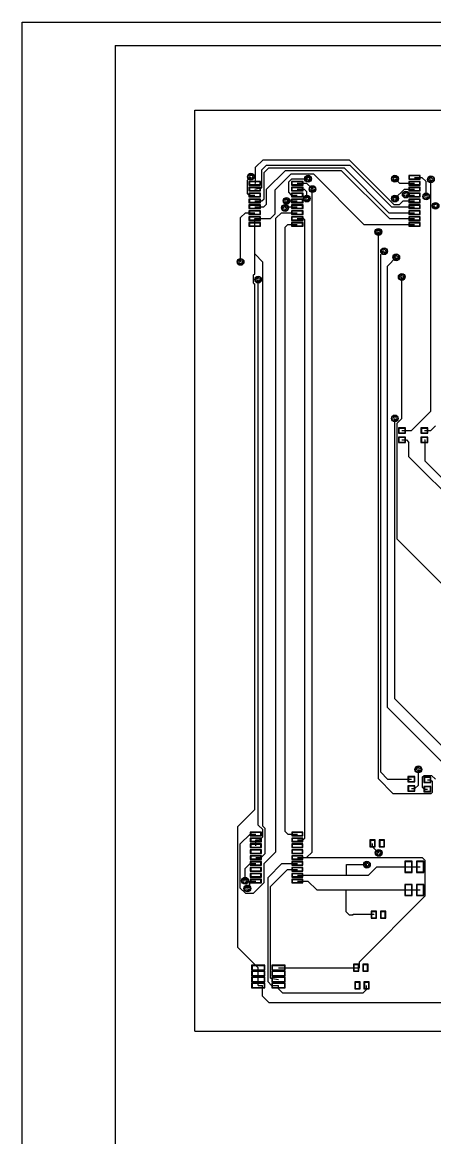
# Model space of a CAD drawing. Extents: x 208 to 628, y 649 to 1243.
# Drawn here: x 208.1 to 297.1, y 1002.1 to 1242.7 of the extents above; entities that cross this region are included whole.
import ezdxf

# ---------------------------------------------------------------- set-up
doc = ezdxf.new("R2010")
doc.units = 0
doc.header["$MEASUREMENT"] = 0
doc.linetypes.add('PHANTOM2', pattern=[1.25, 0.625, -0.125, 0.125, -0.125, 0.125, -0.125])
doc.layers.get('0').update_dxf_attribs({"linetype": 'CONTINUOUS'})
for name, color, linetype in [('BottomSolder', 6, 'CONTINUOUS'), ('MultiLayer', 9, 'CONTINUOUS'), ('TOPLAYER', 250, 'CONTINUOUS'), ('TopPaste', 8, 'CONTINUOUS'), ('TopSolder', 216, 'CONTINUOUS'), ('VIAHOLELAYER', 255, 'PHANTOM2')]:
    doc.layers.add(name, color=color, linetype=linetype)
doc.layers.add('Рамка2', color=7, linetype='CONTINUOUS', lineweight=25)

msp = doc.modelspace()

# ---------------------------------------------------------------- linework, layer by layer
at = {"linetype": 'Continuous'}
msp.add_lwpolyline([(208.147, 648.65), (208.147, 1242.65), (628.147, 1242.65), (628.147, 648.65)], close=True, dxfattribs=at)
at = {"layer": 'BottomSolder'}
for centre in [(257.446, 1209.347), (269.765, 1208.915), (288.51, 1208.915), (296.257, 1208.788), (269.511, 1204.648), (270.73, 1206.68), (288.521, 1204.648), (290.847, 1205.511), (295.241, 1205.099), (264.812, 1202.616), (265.135, 1204.14), (297.273, 1203.073), (284.929, 1197.459), (286.174, 1193.294), (255.211, 1190.982), (288.79, 1191.973), (289.984, 1187.731), (259.021, 1187.172), (288.485, 1157.226), (293.565, 1081.559), (285.005, 1063.551), (282.465, 1061.011), (256.176, 1057.531), (256.684, 1055.88)]:
    msp.add_circle(centre, 0.737, dxfattribs=at)
at = {"layer": 'MultiLayer'}
for centre in [(257.446, 1209.347), (269.765, 1208.915), (288.51, 1208.915), (296.257, 1208.788), (269.511, 1204.648), (270.73, 1206.68), (288.521, 1204.648), (290.847, 1205.511), (295.241, 1205.099), (264.812, 1202.616), (265.135, 1204.14), (297.273, 1203.073), (284.929, 1197.459), (286.174, 1193.294), (255.211, 1190.982), (288.79, 1191.973), (289.984, 1187.731), (259.021, 1187.172), (288.485, 1157.226), (293.565, 1081.559), (285.005, 1063.551), (282.465, 1061.011), (256.176, 1057.531), (256.684, 1055.88)]:
    msp.add_circle(centre, 0.635, dxfattribs=at)
at = {"layer": 'TOPLAYER'}
for p, q in [((245.33, 1025.07), (245.33, 1223.698)), ((245.33, 1223.698), (558.004, 1223.698)), ((258.462, 1211.379), (260.062, 1212.979)), ((260.062, 1212.979), (278.655, 1212.979)), ((278.655, 1212.979), (288.256, 1203.378)), ((258.462, 1207.95), (258.462, 1211.379)), ((259.809, 1210.82), (260.799, 1211.81)), ((259.809, 1206.934), (259.809, 1210.82)), ((260.313, 1210.232), (261.332, 1211.252)), ((260.313, 1204.618), (260.313, 1210.232)), ((260.799, 1211.81), (278.808, 1211.81)), ((260.817, 1206.646), (264.888, 1210.718)), ((261.332, 1211.252), (277.546, 1211.252)), ((262.679, 1206.527), (266.101, 1209.949)), ((264.888, 1210.718), (276.93, 1210.718)), ((266.101, 1209.949), (270.916, 1209.949)), ((270.916, 1209.949), (281.806, 1199.06)), ((276.93, 1210.718), (287.318, 1200.33)), ((277.546, 1211.252), (287.198, 1201.6)), ((278.808, 1211.81), (287.748, 1202.87)), ((256.735, 1208.635), (257.446, 1209.347)), ((256.735, 1205.664), (256.735, 1208.635)), ((259.432, 1208.25), (257.132, 1208.25)), ((257.132, 1208.25), (257.132, 1207.65)), ((257.132, 1207.65), (259.432, 1207.65)), ((258.282, 1207.95), (258.462, 1207.95)), ((259.432, 1207.65), (259.432, 1208.25)), ((265.625, 1208.28), (266.26, 1208.915)), ((265.625, 1205.918), (265.625, 1208.28)), ((266.26, 1208.915), (269.765, 1208.915)), ((268.581, 1208.25), (266.281, 1208.25)), ((266.281, 1208.25), (266.281, 1207.65)), ((266.281, 1207.65), (268.581, 1207.65)), ((267.431, 1207.95), (269.46, 1207.95)), ((268.581, 1207.65), (268.581, 1208.25)), ((269.46, 1207.95), (270.629, 1206.781)), ((288.51, 1208.915), (289.476, 1207.95)), ((289.476, 1207.95), (292.723, 1207.95)), ((293.873, 1209.52), (291.573, 1209.52)), ((291.573, 1209.52), (291.573, 1208.92)), ((291.573, 1208.92), (293.873, 1208.92)), ((293.873, 1208.25), (291.573, 1208.25)), ((291.573, 1208.25), (291.573, 1207.65)), ((291.573, 1207.65), (293.873, 1207.65)), ((292.723, 1209.22), (294.327, 1209.22)), ((293.873, 1208.92), (293.873, 1209.52)), ((293.873, 1207.65), (293.873, 1208.25)), ((294.327, 1209.22), (295.241, 1208.305)), ((295.241, 1205.099), (295.241, 1208.305)), ((296.257, 1158.801), (296.257, 1208.788)), ((256.735, 1205.664), (256.989, 1205.41)), ((256.989, 1205.41), (258.282, 1205.41)), ((259.432, 1206.98), (257.132, 1206.98)), ((257.132, 1206.98), (257.132, 1206.38)), ((257.132, 1206.38), (259.432, 1206.38)), ((259.432, 1205.71), (257.132, 1205.71)), ((257.132, 1205.71), (257.132, 1205.11)), ((257.132, 1205.11), (259.432, 1205.11)), ((258.282, 1206.68), (259.809, 1206.934)), ((259.432, 1206.38), (259.432, 1206.98)), ((259.432, 1205.11), (259.432, 1205.71)), ((260.817, 1203.42), (260.817, 1206.646)), ((262.679, 1201.346), (262.679, 1206.527)), ((265.625, 1205.918), (266.133, 1205.41)), ((266.133, 1205.41), (267.431, 1205.41)), ((268.581, 1206.98), (266.281, 1206.98)), ((266.281, 1206.98), (266.281, 1206.38)), ((266.281, 1206.38), (268.581, 1206.38)), ((268.581, 1205.71), (266.281, 1205.71)), ((266.281, 1205.71), (266.281, 1205.11)), ((266.281, 1205.11), (268.581, 1205.11)), ((267.431, 1206.68), (268.952, 1206.68)), ((268.581, 1206.38), (268.581, 1206.98)), ((268.581, 1205.11), (268.581, 1205.71)), ((268.952, 1206.68), (269.511, 1206.121)), ((269.511, 1204.648), (269.511, 1206.121)), ((270.629, 1206.781), (270.73, 1206.68)), ((270.629, 1063.703), (270.629, 1206.781)), ((288.521, 1204.648), (290.553, 1206.68)), ((290.553, 1206.68), (292.723, 1206.68)), ((290.847, 1205.511), (290.949, 1205.41)), ((290.949, 1205.41), (292.723, 1205.41)), ((293.873, 1206.98), (291.573, 1206.98)), ((291.573, 1206.98), (291.573, 1206.38)), ((291.573, 1206.38), (293.873, 1206.38)), ((293.873, 1205.71), (291.573, 1205.71)), ((291.573, 1205.71), (291.573, 1205.11)), ((291.573, 1205.11), (293.873, 1205.11)), ((293.873, 1206.38), (293.873, 1206.98)), ((293.873, 1205.11), (293.873, 1205.71)), ((259.432, 1204.44), (257.132, 1204.44)), ((257.132, 1204.44), (257.132, 1203.84)), ((257.132, 1203.84), (259.432, 1203.84)), ((259.432, 1203.17), (257.132, 1203.17)), ((257.132, 1203.17), (257.132, 1202.57)), ((258.282, 1204.14), (259.834, 1204.14)), ((258.282, 1202.87), (260.266, 1202.87)), ((259.432, 1203.84), (259.432, 1204.44)), ((259.432, 1202.57), (259.432, 1203.17)), ((259.834, 1204.14), (260.313, 1204.618)), ((260.266, 1202.87), (260.817, 1203.42)), ((264.812, 1202.616), (265.066, 1202.87)), ((265.066, 1202.87), (267.431, 1202.87)), ((265.135, 1204.14), (267.431, 1204.14)), ((268.581, 1204.44), (266.281, 1204.44)), ((266.281, 1204.44), (266.281, 1203.84)), ((266.281, 1203.84), (268.581, 1203.84)), ((268.581, 1203.17), (266.281, 1203.17)), ((266.281, 1203.17), (266.281, 1202.57)), ((268.581, 1203.84), (268.581, 1204.44)), ((268.581, 1202.57), (268.581, 1203.17)), ((287.748, 1202.87), (292.723, 1202.87)), ((288.256, 1203.378), (289.501, 1203.378)), ((289.501, 1203.378), (290.263, 1204.14)), ((290.263, 1204.14), (292.723, 1204.14)), ((293.873, 1204.44), (291.573, 1204.44)), ((291.573, 1204.44), (291.573, 1203.84)), ((291.573, 1203.84), (293.873, 1203.84)), ((293.873, 1203.17), (291.573, 1203.17)), ((291.573, 1203.17), (291.573, 1202.57)), ((293.873, 1203.84), (293.873, 1204.44)), ((293.873, 1202.57), (293.873, 1203.17)), ((255.211, 1200.558), (256.252, 1201.6)), ((255.211, 1190.982), (255.211, 1200.558)), ((256.252, 1201.6), (258.282, 1201.6)), ((257.132, 1202.57), (259.432, 1202.57)), ((259.432, 1201.9), (257.132, 1201.9)), ((257.132, 1201.9), (257.132, 1201.3)), ((257.132, 1201.3), (259.432, 1201.3)), ((259.432, 1200.63), (257.132, 1200.63)), ((257.132, 1200.63), (257.132, 1200.03)), ((258.282, 1199.06), (258.282, 1200.33)), ((258.282, 1200.33), (261.663, 1200.33)), ((259.432, 1201.3), (259.432, 1201.9)), ((259.432, 1200.03), (259.432, 1200.63)), ((261.663, 1200.33), (262.679, 1201.346)), ((262.831, 1200.38), (264.05, 1201.6)), ((262.831, 1063.779), (262.831, 1200.38)), ((264.05, 1201.6), (267.431, 1201.6)), ((266.281, 1202.57), (268.581, 1202.57)), ((268.581, 1201.9), (266.281, 1201.9)), ((266.281, 1201.9), (266.281, 1201.3)), ((266.281, 1201.3), (268.581, 1201.3)), ((268.581, 1200.63), (266.281, 1200.63)), ((266.281, 1200.63), (266.281, 1200.03)), ((267.431, 1200.33), (268.8, 1200.33)), ((268.581, 1201.3), (268.581, 1201.9)), ((268.581, 1200.03), (268.581, 1200.63)), ((268.8, 1200.33), (269.054, 1200.076)), ((287.198, 1201.6), (292.723, 1201.6)), ((287.318, 1200.33), (292.723, 1200.33)), ((291.573, 1202.57), (293.873, 1202.57)), ((293.873, 1201.9), (291.573, 1201.9)), ((291.573, 1201.9), (291.573, 1201.3)), ((291.573, 1201.3), (293.873, 1201.3)), ((293.873, 1200.63), (291.573, 1200.63)), ((291.573, 1200.63), (291.573, 1200.03)), ((293.873, 1201.3), (293.873, 1201.9)), ((293.873, 1200.03), (293.873, 1200.63)), ((257.132, 1200.03), (259.432, 1200.03)), ((259.432, 1199.36), (257.132, 1199.36)), ((257.132, 1199.36), (257.132, 1198.76)), ((257.132, 1198.76), (259.432, 1198.76)), ((258.259, 1199.06), (258.282, 1199.06)), ((258.259, 1192.735), (258.259, 1199.06)), ((259.432, 1198.76), (259.432, 1199.36)), ((264.838, 1198.501), (265.396, 1199.06)), ((264.838, 1068.173), (264.838, 1198.501)), ((265.396, 1199.06), (267.431, 1199.06)), ((266.281, 1200.03), (268.581, 1200.03)), ((268.581, 1199.36), (266.281, 1199.36)), ((266.281, 1199.36), (266.281, 1198.76)), ((266.281, 1198.76), (268.581, 1198.76)), ((268.581, 1198.76), (268.581, 1199.36)), ((269.054, 1066.7), (269.054, 1200.076)), ((281.806, 1199.06), (292.723, 1199.06)), ((291.573, 1200.03), (293.873, 1200.03)), ((293.873, 1199.36), (291.573, 1199.36)), ((291.573, 1199.36), (291.573, 1198.76)), ((291.573, 1198.76), (293.873, 1198.76)), ((293.873, 1198.76), (293.873, 1199.36)), ((284.929, 1079.527), (284.929, 1197.459)), ((285.437, 1192.557), (286.174, 1193.294)), ((258.259, 1192.735), (260.033, 1190.961)), ((258.259, 1188.43), (258.259, 1192.735)), ((260.033, 1186.153), (260.033, 1190.961)), ((285.437, 1080.925), (285.437, 1192.557)), ((286.885, 1190.068), (288.79, 1191.973)), ((258.006, 1188.177), (258.259, 1188.43)), ((286.885, 1094.894), (286.885, 1190.068)), ((258.006, 1186.431), (258.006, 1188.177)), ((258.006, 1186.431), (258.284, 1186.153)), ((258.284, 1072.872), (258.284, 1186.153)), ((259.021, 1069.547), (259.021, 1187.172)), ((260.012, 1186.131), (260.033, 1186.153)), ((260.012, 1069.276), (260.012, 1186.131)), ((289.984, 1157.2), (289.984, 1187.731)), ((288.485, 1096.748), (288.485, 1157.226)), ((288.993, 1156.21), (289.984, 1157.2)), ((292.066, 1154.61), (296.257, 1158.801)), ((288.993, 1131.165), (288.993, 1156.21)), ((290.682, 1155.085), (289.382, 1155.085)), ((289.382, 1155.085), (289.382, 1154.135)), ((290.032, 1154.61), (292.066, 1154.61)), ((290.682, 1154.135), (290.682, 1155.085)), ((295.508, 1155.085), (294.208, 1155.085)), ((294.208, 1155.085), (294.208, 1154.135)), ((294.858, 1154.61), (296.257, 1154.61)), ((295.508, 1154.135), (295.508, 1155.085)), ((296.257, 1154.61), (297.273, 1155.626)), ((289.382, 1154.135), (290.682, 1154.135)), ((290.682, 1153.085), (289.382, 1153.085)), ((289.382, 1153.085), (289.382, 1152.135)), ((289.382, 1152.135), (290.682, 1152.135)), ((290.032, 1152.61), (290.993, 1152.61)), ((290.682, 1152.135), (290.682, 1153.085)), ((290.993, 1152.61), (291.533, 1152.07)), ((294.208, 1154.135), (295.508, 1154.135)), ((295.508, 1153.085), (294.208, 1153.085)), ((294.208, 1153.085), (294.208, 1152.135)), ((294.208, 1152.135), (295.508, 1152.135)), ((294.858, 1152.61), (295.038, 1152.61)), ((295.038, 1147.98), (295.038, 1152.61)), ((295.508, 1152.135), (295.508, 1153.085)), ((291.533, 1148.945), (291.533, 1152.07)), ((291.533, 1148.945), (310.57, 1129.908)), ((295.038, 1147.98), (312.576, 1130.442)), ((288.993, 1131.165), (312.92, 1107.239)), ((286.885, 1094.894), (302.48, 1079.299)), ((288.485, 1096.748), (305.935, 1079.299)), ((285.437, 1080.925), (286.937, 1079.426)), ((293.565, 1078.162), (293.565, 1081.559)), ((294.479, 1079.934), (294.81, 1080.264)), ((294.81, 1080.264), (296.41, 1080.264)), ((296.41, 1080.264), (297.248, 1079.426)), ((284.929, 1079.527), (288.079, 1076.378)), ((286.937, 1079.426), (292.069, 1079.426)), ((292.719, 1079.901), (291.419, 1079.901)), ((291.419, 1079.901), (291.419, 1078.951)), ((291.419, 1078.951), (292.719, 1078.951)), ((292.719, 1077.901), (291.419, 1077.901)), ((291.419, 1077.901), (291.419, 1076.951)), ((292.719, 1078.951), (292.719, 1079.901)), ((292.719, 1076.951), (292.719, 1077.901)), ((292.828, 1077.426), (293.565, 1078.162)), ((294.479, 1077.648), (294.479, 1079.934)), ((294.479, 1077.648), (294.828, 1077.299)), ((296.164, 1079.774), (294.864, 1079.774)), ((294.864, 1079.774), (294.864, 1078.824)), ((294.864, 1078.824), (296.164, 1078.824)), ((296.164, 1077.774), (294.864, 1077.774)), ((294.864, 1077.774), (294.864, 1076.824)), ((295.514, 1079.299), (296.207, 1079.299)), ((296.164, 1078.824), (296.164, 1079.774)), ((296.164, 1076.824), (296.164, 1077.774)), ((296.207, 1079.299), (296.588, 1078.918)), ((296.588, 1076.632), (296.588, 1078.918)), ((288.079, 1076.378), (296.334, 1076.378)), ((291.419, 1076.951), (292.719, 1076.951)), ((292.069, 1077.426), (292.828, 1077.426)), ((294.828, 1077.299), (295.514, 1077.299)), ((294.864, 1076.824), (296.164, 1076.824)), ((296.334, 1076.378), (296.588, 1076.632)), ((254.66, 1069.248), (258.284, 1072.872)), ((254.66, 1043.146), (254.66, 1069.248)), ((259.021, 1069.547), (259.988, 1068.58)), ((259.988, 1067.032), (259.988, 1068.58)), ((260.012, 1069.276), (260.493, 1068.796)), ((260.493, 1063.396), (260.493, 1068.796)), ((264.838, 1068.173), (265.396, 1067.615)), ((255.164, 1065.51), (257.268, 1067.615)), ((257.268, 1067.615), (258.511, 1067.615)), ((259.611, 1067.915), (257.411, 1067.915)), ((257.411, 1067.915), (257.411, 1067.315)), ((257.411, 1067.315), (259.611, 1067.315)), ((259.611, 1066.645), (257.411, 1066.645)), ((257.411, 1066.645), (257.411, 1066.045)), ((257.411, 1066.045), (259.611, 1066.045)), ((258.511, 1065.075), (258.511, 1066.345)), ((258.511, 1066.345), (259.3, 1066.345)), ((259.3, 1066.345), (259.988, 1067.032)), ((259.611, 1067.315), (259.611, 1067.915)), ((259.611, 1066.045), (259.611, 1066.645)), ((265.396, 1067.615), (267.462, 1067.615)), ((268.562, 1067.915), (266.362, 1067.915)), ((266.362, 1067.915), (266.362, 1067.315)), ((266.362, 1067.315), (268.562, 1067.315)), ((268.562, 1066.645), (266.362, 1066.645)), ((266.362, 1066.645), (266.362, 1066.045)), ((266.362, 1066.045), (268.562, 1066.045)), ((267.462, 1066.345), (268.698, 1066.345)), ((268.562, 1067.315), (268.562, 1067.915)), ((268.562, 1066.045), (268.562, 1066.645)), ((268.698, 1066.345), (269.054, 1066.7)), ((284.178, 1066.233), (283.228, 1066.233)), ((283.228, 1066.233), (283.228, 1064.933)), ((283.703, 1064.852), (283.703, 1065.583)), ((284.178, 1064.933), (284.178, 1066.233)), ((286.178, 1066.233), (285.228, 1066.233)), ((285.228, 1066.233), (285.228, 1064.933)), ((286.178, 1064.933), (286.178, 1066.233)), ((255.164, 1055.956), (255.164, 1065.51)), ((259.611, 1065.375), (257.411, 1065.375)), ((257.411, 1065.375), (257.411, 1064.775)), ((257.411, 1064.775), (259.611, 1064.775)), ((259.611, 1064.105), (257.411, 1064.105)), ((257.411, 1064.105), (257.411, 1063.505)), ((257.411, 1063.505), (259.611, 1063.505)), ((259.611, 1064.775), (259.611, 1065.375)), ((259.611, 1063.505), (259.611, 1064.105)), ((259.631, 1062.535), (260.493, 1063.396)), ((260.316, 1061.265), (262.831, 1063.779)), ((268.562, 1065.375), (266.362, 1065.375)), ((266.362, 1065.375), (266.362, 1064.775)), ((266.362, 1064.775), (268.562, 1064.775)), ((268.562, 1064.105), (266.362, 1064.105)), ((266.362, 1064.105), (266.362, 1063.505)), ((266.362, 1063.505), (268.562, 1063.505)), ((268.562, 1064.775), (268.562, 1065.375)), ((268.562, 1063.505), (268.562, 1064.105)), ((269.46, 1062.535), (270.629, 1063.703)), ((283.228, 1064.933), (284.178, 1064.933)), ((283.703, 1064.852), (285.005, 1063.551)), ((285.228, 1064.933), (286.178, 1064.933)), ((256.176, 1060.172), (257.268, 1061.265)), ((257.268, 1061.265), (258.511, 1061.265)), ((259.611, 1062.835), (257.411, 1062.835)), ((257.411, 1062.835), (257.411, 1062.235)), ((257.411, 1062.235), (259.611, 1062.235)), ((259.611, 1061.565), (257.411, 1061.565)), ((257.411, 1061.565), (257.411, 1060.965)), ((257.411, 1060.965), (259.611, 1060.965)), ((258.511, 1062.535), (259.631, 1062.535)), ((259.611, 1062.235), (259.611, 1062.835)), ((259.611, 1060.965), (259.611, 1061.565)), ((260.316, 1057.15), (260.316, 1061.265)), ((261.152, 1058.265), (264.152, 1061.265)), ((264.152, 1061.265), (267.462, 1061.265)), ((268.562, 1062.835), (266.362, 1062.835)), ((266.362, 1062.835), (266.362, 1062.235)), ((266.362, 1062.235), (268.562, 1062.235)), ((268.562, 1061.565), (266.362, 1061.565)), ((266.362, 1061.565), (266.362, 1060.965)), ((266.362, 1060.965), (268.562, 1060.965)), ((267.462, 1062.535), (269.46, 1062.535)), ((268.562, 1062.235), (268.562, 1062.835)), ((268.562, 1060.965), (268.562, 1061.565)), ((269.46, 1062.535), (294.378, 1062.535)), ((278.096, 1058.725), (278.096, 1061.011)), ((278.096, 1061.011), (282.465, 1061.011)), ((292.134, 1061.65), (290.734, 1061.65)), ((290.734, 1061.65), (290.734, 1059.45)), ((292.134, 1059.45), (292.134, 1061.65)), ((294.635, 1061.65), (293.235, 1061.65)), ((293.235, 1061.65), (293.235, 1059.45)), ((294.378, 1062.535), (295.013, 1061.9)), ((294.635, 1059.45), (294.635, 1061.65)), ((295.013, 1054.254), (295.013, 1061.9)), ((256.176, 1057.531), (256.176, 1060.172)), ((259.611, 1060.295), (257.411, 1060.295)), ((257.411, 1060.295), (257.411, 1059.695)), ((257.411, 1059.695), (259.611, 1059.695)), ((259.611, 1059.025), (257.411, 1059.025)), ((257.411, 1059.025), (257.411, 1058.425)), ((257.411, 1058.425), (259.611, 1058.425)), ((259.611, 1059.695), (259.611, 1060.295)), ((259.611, 1058.425), (259.611, 1059.025)), ((261.656, 1056.331), (265.32, 1059.995)), ((265.32, 1059.995), (267.462, 1059.995)), ((268.562, 1060.295), (266.362, 1060.295)), ((266.362, 1060.295), (266.362, 1059.695)), ((266.362, 1059.695), (268.562, 1059.695)), ((268.562, 1059.025), (266.362, 1059.025)), ((266.362, 1059.025), (266.362, 1058.425)), ((266.362, 1058.425), (268.562, 1058.425)), ((267.462, 1058.725), (278.096, 1058.725)), ((268.562, 1059.695), (268.562, 1060.295)), ((268.562, 1058.425), (268.562, 1059.025)), ((278.096, 1058.725), (282.821, 1058.725)), ((282.821, 1058.725), (284.624, 1060.528)), ((284.624, 1060.528), (291.434, 1060.528)), ((290.734, 1059.45), (292.134, 1059.45)), ((291.434, 1060.55), (293.935, 1060.55)), ((291.434, 1060.528), (291.434, 1060.55)), ((293.235, 1059.45), (294.635, 1059.45)), ((255.164, 1055.956), (256.252, 1054.868)), ((256.684, 1056.019), (257.192, 1056.527)), ((256.684, 1055.88), (256.684, 1056.019)), ((257.192, 1057.353), (257.294, 1057.455)), ((257.192, 1056.527), (257.192, 1057.353)), ((257.294, 1057.455), (258.511, 1057.455)), ((259.611, 1057.755), (257.411, 1057.755)), ((257.411, 1057.755), (257.411, 1057.155)), ((257.411, 1057.155), (259.611, 1057.155)), ((258.034, 1054.868), (260.316, 1057.15)), ((259.611, 1057.155), (259.611, 1057.755)), ((261.152, 1035.714), (261.152, 1058.265)), ((261.656, 1036.5), (261.656, 1056.331)), ((268.562, 1057.755), (266.362, 1057.755)), ((266.362, 1057.755), (266.362, 1057.155)), ((266.362, 1057.155), (268.562, 1057.155)), ((267.462, 1057.455), (269.74, 1057.455)), ((268.562, 1057.155), (268.562, 1057.755)), ((269.74, 1057.455), (271.645, 1055.55)), ((292.134, 1056.65), (290.734, 1056.65)), ((290.734, 1056.65), (290.734, 1054.45)), ((292.134, 1054.45), (292.134, 1056.65)), ((294.635, 1056.65), (293.235, 1056.65)), ((293.235, 1056.65), (293.235, 1054.45)), ((294.635, 1054.45), (294.635, 1056.65)), ((256.252, 1054.868), (258.034, 1054.868)), ((271.645, 1055.55), (277.969, 1055.55)), ((277.969, 1055.55), (291.434, 1055.55)), ((277.969, 1050.851), (277.969, 1055.55)), ((280.84, 1040.081), (295.013, 1054.254)), ((290.734, 1054.45), (292.134, 1054.45)), ((291.434, 1055.55), (293.935, 1055.55)), ((293.235, 1054.45), (294.635, 1054.45)), ((277.969, 1050.851), (278.604, 1050.216)), ((278.604, 1050.216), (279.498, 1050.216)), ((279.498, 1050.216), (279.498, 1050.317)), ((279.498, 1050.317), (283.957, 1050.317)), ((284.432, 1050.866), (283.482, 1050.866)), ((283.482, 1050.866), (283.482, 1049.566)), ((283.482, 1049.566), (284.432, 1049.566)), ((283.957, 1050.216), (283.957, 1050.317)), ((284.432, 1049.566), (284.432, 1050.866)), ((286.432, 1050.866), (285.482, 1050.866)), ((285.482, 1050.866), (285.482, 1049.566)), ((285.482, 1049.566), (286.432, 1049.566)), ((286.432, 1049.566), (286.432, 1050.866)), ((254.66, 1043.146), (259.021, 1038.786)), ((260.383, 1039.211), (257.683, 1039.211)), ((257.683, 1039.211), (257.683, 1038.361)), ((260.383, 1038.361), (260.383, 1039.211)), ((264.733, 1039.211), (262.033, 1039.211)), ((262.033, 1039.211), (262.033, 1038.361)), ((264.733, 1038.361), (264.733, 1039.211)), ((280.622, 1039.436), (279.672, 1039.436)), ((279.672, 1039.436), (279.672, 1038.136)), ((280.622, 1038.136), (280.622, 1039.436)), ((280.84, 1038.786), (280.84, 1040.081)), ((282.622, 1039.436), (281.672, 1039.436)), ((281.672, 1039.436), (281.672, 1038.136)), ((282.622, 1038.136), (282.622, 1039.436)), ((257.683, 1038.361), (260.383, 1038.361)), ((260.383, 1037.941), (257.683, 1037.941)), ((257.683, 1037.941), (257.683, 1037.091)), ((257.683, 1037.091), (260.383, 1037.091)), ((260.383, 1036.671), (257.683, 1036.671)), ((257.683, 1036.671), (257.683, 1035.821)), ((259.021, 1038.786), (259.033, 1038.786)), ((259.033, 1037.516), (259.033, 1038.786)), ((259.033, 1036.246), (259.033, 1037.516)), ((260.383, 1037.091), (260.383, 1037.941)), ((260.383, 1035.821), (260.383, 1036.671)), ((262.033, 1038.361), (264.733, 1038.361)), ((264.733, 1037.941), (262.033, 1037.941)), ((262.033, 1037.941), (262.033, 1037.091)), ((262.033, 1037.091), (264.733, 1037.091)), ((264.733, 1036.671), (262.033, 1036.671)), ((262.033, 1036.671), (262.033, 1035.821)), ((263.383, 1038.786), (280.147, 1038.786)), ((264.733, 1037.091), (264.733, 1037.941)), ((264.733, 1035.821), (264.733, 1036.671)), ((279.672, 1038.136), (280.622, 1038.136)), ((280.147, 1038.786), (280.84, 1038.786)), ((281.672, 1038.136), (282.622, 1038.136)), ((257.683, 1035.821), (260.383, 1035.821)), ((260.383, 1035.401), (257.683, 1035.401)), ((257.683, 1035.401), (257.683, 1034.551)), ((257.683, 1034.551), (260.383, 1034.551)), ((259.033, 1034.976), (259.033, 1036.246)), ((259.033, 1034.976), (259.961, 1034.976)), ((259.961, 1032.639), (259.961, 1034.976)), ((260.383, 1034.551), (260.383, 1035.401)), ((261.152, 1035.714), (261.891, 1034.976)), ((261.656, 1036.5), (263.383, 1036.246)), ((261.891, 1034.976), (263.383, 1034.976)), ((262.033, 1035.821), (264.733, 1035.821)), ((264.733, 1035.401), (262.033, 1035.401)), ((262.033, 1035.401), (262.033, 1034.551)), ((262.033, 1034.551), (264.733, 1034.551)), ((263.383, 1034.214), (263.383, 1034.976)), ((264.733, 1034.551), (264.733, 1035.401)), ((280.876, 1035.626), (279.926, 1035.626)), ((279.926, 1035.626), (279.926, 1034.326)), ((279.926, 1034.326), (280.876, 1034.326)), ((280.876, 1034.326), (280.876, 1035.626)), ((282.876, 1035.626), (281.926, 1035.626)), ((281.926, 1035.626), (281.926, 1034.326)), ((281.926, 1034.326), (282.876, 1034.326)), ((282.401, 1034.099), (282.401, 1034.976)), ((282.876, 1034.326), (282.876, 1035.626)), ((259.961, 1032.639), (261.332, 1031.267)), ((263.383, 1034.214), (264.247, 1033.35)), ((264.247, 1033.35), (281.652, 1033.35)), ((281.652, 1033.35), (282.401, 1034.099)), ((261.332, 1031.267), (321.784, 1031.267)), ((245.33, 1025.07), (558.004, 1025.07))]:
    msp.add_line(p, q, dxfattribs=at)
for centre in [(257.446, 1209.347), (269.765, 1208.915), (288.51, 1208.915), (296.257, 1208.788), (269.511, 1204.648), (270.73, 1206.68), (288.521, 1204.648), (290.847, 1205.511), (295.241, 1205.099), (264.812, 1202.616), (265.135, 1204.14), (297.273, 1203.073), (284.929, 1197.459), (286.174, 1193.294), (255.211, 1190.982), (288.79, 1191.973), (289.984, 1187.731), (259.021, 1187.172), (288.485, 1157.226), (293.565, 1081.559), (285.005, 1063.551), (282.465, 1061.011), (256.176, 1057.531), (256.684, 1055.88)]:
    msp.add_circle(centre, 0.635, dxfattribs=at)
at = {"layer": 'TopPaste'}
for p, q in [((259.432, 1208.25), (257.132, 1208.25)), ((257.132, 1208.25), (257.132, 1207.65)), ((257.132, 1207.65), (259.432, 1207.65)), ((259.432, 1207.65), (259.432, 1208.25)), ((268.581, 1208.25), (266.281, 1208.25)), ((266.281, 1208.25), (266.281, 1207.65)), ((266.281, 1207.65), (268.581, 1207.65)), ((268.581, 1207.65), (268.581, 1208.25)), ((293.873, 1209.52), (291.573, 1209.52)), ((291.573, 1209.52), (291.573, 1208.92)), ((291.573, 1208.92), (293.873, 1208.92)), ((293.873, 1208.25), (291.573, 1208.25)), ((291.573, 1208.25), (291.573, 1207.65)), ((291.573, 1207.65), (293.873, 1207.65)), ((293.873, 1208.92), (293.873, 1209.52)), ((293.873, 1207.65), (293.873, 1208.25)), ((259.432, 1206.98), (257.132, 1206.98)), ((257.132, 1206.98), (257.132, 1206.38)), ((257.132, 1206.38), (259.432, 1206.38)), ((259.432, 1205.71), (257.132, 1205.71)), ((257.132, 1205.71), (257.132, 1205.11)), ((257.132, 1205.11), (259.432, 1205.11)), ((259.432, 1206.38), (259.432, 1206.98)), ((259.432, 1205.11), (259.432, 1205.71)), ((268.581, 1206.98), (266.281, 1206.98)), ((266.281, 1206.98), (266.281, 1206.38)), ((266.281, 1206.38), (268.581, 1206.38)), ((268.581, 1205.71), (266.281, 1205.71)), ((266.281, 1205.71), (266.281, 1205.11)), ((266.281, 1205.11), (268.581, 1205.11)), ((268.581, 1206.38), (268.581, 1206.98)), ((268.581, 1205.11), (268.581, 1205.71)), ((293.873, 1206.98), (291.573, 1206.98)), ((291.573, 1206.98), (291.573, 1206.38)), ((291.573, 1206.38), (293.873, 1206.38)), ((293.873, 1205.71), (291.573, 1205.71)), ((291.573, 1205.71), (291.573, 1205.11)), ((291.573, 1205.11), (293.873, 1205.11)), ((293.873, 1206.38), (293.873, 1206.98)), ((293.873, 1205.11), (293.873, 1205.71)), ((259.432, 1204.44), (257.132, 1204.44)), ((257.132, 1204.44), (257.132, 1203.84)), ((257.132, 1203.84), (259.432, 1203.84)), ((259.432, 1203.17), (257.132, 1203.17)), ((257.132, 1203.17), (257.132, 1202.57)), ((259.432, 1203.84), (259.432, 1204.44)), ((259.432, 1202.57), (259.432, 1203.17)), ((268.581, 1204.44), (266.281, 1204.44)), ((266.281, 1204.44), (266.281, 1203.84)), ((266.281, 1203.84), (268.581, 1203.84)), ((268.581, 1203.17), (266.281, 1203.17)), ((266.281, 1203.17), (266.281, 1202.57)), ((268.581, 1203.84), (268.581, 1204.44)), ((268.581, 1202.57), (268.581, 1203.17)), ((293.873, 1204.44), (291.573, 1204.44)), ((291.573, 1204.44), (291.573, 1203.84)), ((291.573, 1203.84), (293.873, 1203.84)), ((293.873, 1203.17), (291.573, 1203.17)), ((291.573, 1203.17), (291.573, 1202.57)), ((293.873, 1203.84), (293.873, 1204.44)), ((293.873, 1202.57), (293.873, 1203.17)), ((257.132, 1202.57), (259.432, 1202.57)), ((259.432, 1201.9), (257.132, 1201.9)), ((257.132, 1201.9), (257.132, 1201.3)), ((257.132, 1201.3), (259.432, 1201.3)), ((259.432, 1200.63), (257.132, 1200.63)), ((257.132, 1200.63), (257.132, 1200.03)), ((259.432, 1201.3), (259.432, 1201.9)), ((259.432, 1200.03), (259.432, 1200.63)), ((266.281, 1202.57), (268.581, 1202.57)), ((268.581, 1201.9), (266.281, 1201.9)), ((266.281, 1201.9), (266.281, 1201.3)), ((266.281, 1201.3), (268.581, 1201.3)), ((268.581, 1200.63), (266.281, 1200.63)), ((266.281, 1200.63), (266.281, 1200.03)), ((268.581, 1201.3), (268.581, 1201.9)), ((268.581, 1200.03), (268.581, 1200.63)), ((291.573, 1202.57), (293.873, 1202.57)), ((293.873, 1201.9), (291.573, 1201.9)), ((291.573, 1201.9), (291.573, 1201.3)), ((291.573, 1201.3), (293.873, 1201.3)), ((293.873, 1200.63), (291.573, 1200.63)), ((291.573, 1200.63), (291.573, 1200.03)), ((293.873, 1201.3), (293.873, 1201.9)), ((293.873, 1200.03), (293.873, 1200.63)), ((257.132, 1200.03), (259.432, 1200.03)), ((259.432, 1199.36), (257.132, 1199.36)), ((257.132, 1199.36), (257.132, 1198.76)), ((257.132, 1198.76), (259.432, 1198.76)), ((259.432, 1198.76), (259.432, 1199.36)), ((266.281, 1200.03), (268.581, 1200.03)), ((268.581, 1199.36), (266.281, 1199.36)), ((266.281, 1199.36), (266.281, 1198.76)), ((266.281, 1198.76), (268.581, 1198.76)), ((268.581, 1198.76), (268.581, 1199.36)), ((291.573, 1200.03), (293.873, 1200.03)), ((293.873, 1199.36), (291.573, 1199.36)), ((291.573, 1199.36), (291.573, 1198.76)), ((291.573, 1198.76), (293.873, 1198.76)), ((293.873, 1198.76), (293.873, 1199.36)), ((290.682, 1155.085), (289.382, 1155.085)), ((289.382, 1155.085), (289.382, 1154.135)), ((290.682, 1154.135), (290.682, 1155.085)), ((295.508, 1155.085), (294.208, 1155.085)), ((294.208, 1155.085), (294.208, 1154.135)), ((295.508, 1154.135), (295.508, 1155.085)), ((289.382, 1154.135), (290.682, 1154.135)), ((290.682, 1153.085), (289.382, 1153.085)), ((289.382, 1153.085), (289.382, 1152.135)), ((289.382, 1152.135), (290.682, 1152.135)), ((290.682, 1152.135), (290.682, 1153.085)), ((294.208, 1154.135), (295.508, 1154.135)), ((295.508, 1153.085), (294.208, 1153.085)), ((294.208, 1153.085), (294.208, 1152.135)), ((294.208, 1152.135), (295.508, 1152.135)), ((295.508, 1152.135), (295.508, 1153.085)), ((292.719, 1079.901), (291.419, 1079.901)), ((291.419, 1079.901), (291.419, 1078.951)), ((291.419, 1078.951), (292.719, 1078.951)), ((292.719, 1077.901), (291.419, 1077.901)), ((291.419, 1077.901), (291.419, 1076.951)), ((292.719, 1078.951), (292.719, 1079.901)), ((292.719, 1076.951), (292.719, 1077.901)), ((296.164, 1079.774), (294.864, 1079.774)), ((294.864, 1079.774), (294.864, 1078.824)), ((294.864, 1078.824), (296.164, 1078.824)), ((296.164, 1077.774), (294.864, 1077.774)), ((294.864, 1077.774), (294.864, 1076.824)), ((296.164, 1078.824), (296.164, 1079.774)), ((296.164, 1076.824), (296.164, 1077.774)), ((291.419, 1076.951), (292.719, 1076.951)), ((294.864, 1076.824), (296.164, 1076.824)), ((259.611, 1067.915), (257.411, 1067.915)), ((257.411, 1067.915), (257.411, 1067.315)), ((257.411, 1067.315), (259.611, 1067.315)), ((259.611, 1066.645), (257.411, 1066.645)), ((257.411, 1066.645), (257.411, 1066.045)), ((257.411, 1066.045), (259.611, 1066.045)), ((259.611, 1067.315), (259.611, 1067.915)), ((259.611, 1066.045), (259.611, 1066.645)), ((268.562, 1067.915), (266.362, 1067.915)), ((266.362, 1067.915), (266.362, 1067.315)), ((266.362, 1067.315), (268.562, 1067.315)), ((268.562, 1066.645), (266.362, 1066.645)), ((266.362, 1066.645), (266.362, 1066.045)), ((266.362, 1066.045), (268.562, 1066.045)), ((268.562, 1067.315), (268.562, 1067.915)), ((268.562, 1066.045), (268.562, 1066.645)), ((284.178, 1066.233), (283.228, 1066.233)), ((283.228, 1066.233), (283.228, 1064.933)), ((284.178, 1064.933), (284.178, 1066.233)), ((286.178, 1066.233), (285.228, 1066.233)), ((285.228, 1066.233), (285.228, 1064.933)), ((286.178, 1064.933), (286.178, 1066.233)), ((259.611, 1065.375), (257.411, 1065.375)), ((257.411, 1065.375), (257.411, 1064.775)), ((257.411, 1064.775), (259.611, 1064.775)), ((259.611, 1064.105), (257.411, 1064.105)), ((257.411, 1064.105), (257.411, 1063.505)), ((257.411, 1063.505), (259.611, 1063.505)), ((259.611, 1064.775), (259.611, 1065.375)), ((259.611, 1063.505), (259.611, 1064.105)), ((268.562, 1065.375), (266.362, 1065.375)), ((266.362, 1065.375), (266.362, 1064.775)), ((266.362, 1064.775), (268.562, 1064.775)), ((268.562, 1064.105), (266.362, 1064.105)), ((266.362, 1064.105), (266.362, 1063.505)), ((266.362, 1063.505), (268.562, 1063.505)), ((268.562, 1064.775), (268.562, 1065.375)), ((268.562, 1063.505), (268.562, 1064.105)), ((283.228, 1064.933), (284.178, 1064.933)), ((285.228, 1064.933), (286.178, 1064.933)), ((259.611, 1062.835), (257.411, 1062.835)), ((257.411, 1062.835), (257.411, 1062.235)), ((257.411, 1062.235), (259.611, 1062.235)), ((259.611, 1061.565), (257.411, 1061.565)), ((257.411, 1061.565), (257.411, 1060.965)), ((257.411, 1060.965), (259.611, 1060.965)), ((259.611, 1062.235), (259.611, 1062.835)), ((259.611, 1060.965), (259.611, 1061.565)), ((268.562, 1062.835), (266.362, 1062.835)), ((266.362, 1062.835), (266.362, 1062.235)), ((266.362, 1062.235), (268.562, 1062.235)), ((268.562, 1061.565), (266.362, 1061.565)), ((266.362, 1061.565), (266.362, 1060.965)), ((266.362, 1060.965), (268.562, 1060.965)), ((268.562, 1062.235), (268.562, 1062.835)), ((268.562, 1060.965), (268.562, 1061.565)), ((292.134, 1061.65), (290.734, 1061.65)), ((290.734, 1061.65), (290.734, 1059.45)), ((292.134, 1059.45), (292.134, 1061.65)), ((294.635, 1061.65), (293.235, 1061.65)), ((293.235, 1061.65), (293.235, 1059.45)), ((294.635, 1059.45), (294.635, 1061.65)), ((259.611, 1060.295), (257.411, 1060.295)), ((257.411, 1060.295), (257.411, 1059.695)), ((257.411, 1059.695), (259.611, 1059.695)), ((259.611, 1059.025), (257.411, 1059.025)), ((257.411, 1059.025), (257.411, 1058.425)), ((257.411, 1058.425), (259.611, 1058.425)), ((259.611, 1059.695), (259.611, 1060.295)), ((259.611, 1058.425), (259.611, 1059.025)), ((268.562, 1060.295), (266.362, 1060.295)), ((266.362, 1060.295), (266.362, 1059.695)), ((266.362, 1059.695), (268.562, 1059.695)), ((268.562, 1059.025), (266.362, 1059.025)), ((266.362, 1059.025), (266.362, 1058.425)), ((266.362, 1058.425), (268.562, 1058.425)), ((268.562, 1059.695), (268.562, 1060.295)), ((268.562, 1058.425), (268.562, 1059.025)), ((290.734, 1059.45), (292.134, 1059.45)), ((293.235, 1059.45), (294.635, 1059.45)), ((259.611, 1057.755), (257.411, 1057.755)), ((257.411, 1057.755), (257.411, 1057.155)), ((257.411, 1057.155), (259.611, 1057.155)), ((259.611, 1057.155), (259.611, 1057.755)), ((268.562, 1057.755), (266.362, 1057.755)), ((266.362, 1057.755), (266.362, 1057.155)), ((266.362, 1057.155), (268.562, 1057.155)), ((268.562, 1057.155), (268.562, 1057.755)), ((292.134, 1056.65), (290.734, 1056.65)), ((290.734, 1056.65), (290.734, 1054.45)), ((292.134, 1054.45), (292.134, 1056.65)), ((294.635, 1056.65), (293.235, 1056.65)), ((293.235, 1056.65), (293.235, 1054.45)), ((294.635, 1054.45), (294.635, 1056.65)), ((290.734, 1054.45), (292.134, 1054.45)), ((293.235, 1054.45), (294.635, 1054.45)), ((284.432, 1050.866), (283.482, 1050.866)), ((283.482, 1050.866), (283.482, 1049.566)), ((283.482, 1049.566), (284.432, 1049.566)), ((284.432, 1049.566), (284.432, 1050.866)), ((286.432, 1050.866), (285.482, 1050.866)), ((285.482, 1050.866), (285.482, 1049.566)), ((285.482, 1049.566), (286.432, 1049.566)), ((286.432, 1049.566), (286.432, 1050.866)), ((260.383, 1039.211), (257.683, 1039.211)), ((257.683, 1039.211), (257.683, 1038.361)), ((260.383, 1038.361), (260.383, 1039.211)), ((264.733, 1039.211), (262.033, 1039.211)), ((262.033, 1039.211), (262.033, 1038.361)), ((264.733, 1038.361), (264.733, 1039.211)), ((280.622, 1039.436), (279.672, 1039.436)), ((279.672, 1039.436), (279.672, 1038.136)), ((280.622, 1038.136), (280.622, 1039.436)), ((282.622, 1039.436), (281.672, 1039.436)), ((281.672, 1039.436), (281.672, 1038.136)), ((282.622, 1038.136), (282.622, 1039.436)), ((257.683, 1038.361), (260.383, 1038.361)), ((260.383, 1037.941), (257.683, 1037.941)), ((257.683, 1037.941), (257.683, 1037.091)), ((257.683, 1037.091), (260.383, 1037.091)), ((260.383, 1036.671), (257.683, 1036.671)), ((257.683, 1036.671), (257.683, 1035.821)), ((260.383, 1037.091), (260.383, 1037.941)), ((260.383, 1035.821), (260.383, 1036.671)), ((262.033, 1038.361), (264.733, 1038.361)), ((264.733, 1037.941), (262.033, 1037.941)), ((262.033, 1037.941), (262.033, 1037.091)), ((262.033, 1037.091), (264.733, 1037.091)), ((264.733, 1036.671), (262.033, 1036.671)), ((262.033, 1036.671), (262.033, 1035.821)), ((264.733, 1037.091), (264.733, 1037.941)), ((264.733, 1035.821), (264.733, 1036.671)), ((279.672, 1038.136), (280.622, 1038.136)), ((281.672, 1038.136), (282.622, 1038.136)), ((257.683, 1035.821), (260.383, 1035.821)), ((260.383, 1035.401), (257.683, 1035.401)), ((257.683, 1035.401), (257.683, 1034.551)), ((257.683, 1034.551), (260.383, 1034.551)), ((260.383, 1034.551), (260.383, 1035.401)), ((262.033, 1035.821), (264.733, 1035.821)), ((264.733, 1035.401), (262.033, 1035.401)), ((262.033, 1035.401), (262.033, 1034.551)), ((262.033, 1034.551), (264.733, 1034.551)), ((264.733, 1034.551), (264.733, 1035.401)), ((280.876, 1035.626), (279.926, 1035.626)), ((279.926, 1035.626), (279.926, 1034.326)), ((279.926, 1034.326), (280.876, 1034.326)), ((280.876, 1034.326), (280.876, 1035.626)), ((282.876, 1035.626), (281.926, 1035.626)), ((281.926, 1035.626), (281.926, 1034.326)), ((281.926, 1034.326), (282.876, 1034.326)), ((282.876, 1034.326), (282.876, 1035.626))]:
    msp.add_line(p, q, dxfattribs=at)
at = {"layer": 'TopSolder'}
for p, q in [((259.533, 1208.351), (257.03, 1208.351)), ((257.03, 1208.351), (257.03, 1207.548)), ((257.03, 1207.548), (259.533, 1207.548)), ((259.533, 1207.548), (259.533, 1208.351)), ((268.683, 1208.351), (266.18, 1208.351)), ((266.18, 1208.351), (266.18, 1207.548)), ((266.18, 1207.548), (268.683, 1207.548)), ((268.683, 1207.548), (268.683, 1208.351)), ((293.975, 1209.621), (291.472, 1209.621)), ((291.472, 1209.621), (291.472, 1208.818)), ((291.472, 1208.818), (293.975, 1208.818)), ((293.975, 1208.351), (291.472, 1208.351)), ((291.472, 1208.351), (291.472, 1207.548)), ((291.472, 1207.548), (293.975, 1207.548)), ((293.975, 1208.818), (293.975, 1209.621)), ((293.975, 1207.548), (293.975, 1208.351)), ((259.533, 1207.081), (257.03, 1207.081)), ((257.03, 1207.081), (257.03, 1206.278)), ((257.03, 1206.278), (259.533, 1206.278)), ((259.533, 1205.811), (257.03, 1205.811)), ((257.03, 1205.811), (257.03, 1205.008)), ((259.533, 1206.278), (259.533, 1207.081)), ((259.533, 1205.008), (259.533, 1205.811)), ((268.683, 1207.081), (266.18, 1207.081)), ((266.18, 1207.081), (266.18, 1206.278)), ((266.18, 1206.278), (268.683, 1206.278)), ((268.683, 1205.811), (266.18, 1205.811)), ((266.18, 1205.811), (266.18, 1205.008)), ((268.683, 1206.278), (268.683, 1207.081)), ((268.683, 1205.008), (268.683, 1205.811)), ((293.975, 1207.081), (291.472, 1207.081)), ((291.472, 1207.081), (291.472, 1206.278)), ((291.472, 1206.278), (293.975, 1206.278)), ((293.975, 1205.811), (291.472, 1205.811)), ((291.472, 1205.811), (291.472, 1205.008)), ((293.975, 1206.278), (293.975, 1207.081)), ((293.975, 1205.008), (293.975, 1205.811)), ((257.03, 1205.008), (259.533, 1205.008)), ((259.533, 1204.541), (257.03, 1204.541)), ((257.03, 1204.541), (257.03, 1203.738)), ((257.03, 1203.738), (259.533, 1203.738)), ((259.533, 1203.271), (257.03, 1203.271)), ((257.03, 1203.271), (257.03, 1202.468)), ((259.533, 1203.738), (259.533, 1204.541)), ((259.533, 1202.468), (259.533, 1203.271)), ((266.18, 1205.008), (268.683, 1205.008)), ((268.683, 1204.541), (266.18, 1204.541)), ((266.18, 1204.541), (266.18, 1203.738)), ((266.18, 1203.738), (268.683, 1203.738)), ((268.683, 1203.271), (266.18, 1203.271)), ((266.18, 1203.271), (266.18, 1202.468)), ((268.683, 1203.738), (268.683, 1204.541)), ((268.683, 1202.468), (268.683, 1203.271)), ((291.472, 1205.008), (293.975, 1205.008)), ((293.975, 1204.541), (291.472, 1204.541)), ((291.472, 1204.541), (291.472, 1203.738)), ((291.472, 1203.738), (293.975, 1203.738)), ((293.975, 1203.271), (291.472, 1203.271)), ((291.472, 1203.271), (291.472, 1202.468)), ((293.975, 1203.738), (293.975, 1204.541)), ((293.975, 1202.468), (293.975, 1203.271)), ((257.03, 1202.468), (259.533, 1202.468)), ((259.533, 1202.001), (257.03, 1202.001)), ((257.03, 1202.001), (257.03, 1201.198)), ((257.03, 1201.198), (259.533, 1201.198)), ((259.533, 1200.731), (257.03, 1200.731)), ((257.03, 1200.731), (257.03, 1199.928)), ((259.533, 1201.198), (259.533, 1202.001)), ((259.533, 1199.928), (259.533, 1200.731)), ((266.18, 1202.468), (268.683, 1202.468)), ((268.683, 1202.001), (266.18, 1202.001)), ((266.18, 1202.001), (266.18, 1201.198)), ((266.18, 1201.198), (268.683, 1201.198)), ((268.683, 1200.731), (266.18, 1200.731)), ((266.18, 1200.731), (266.18, 1199.928)), ((268.683, 1201.198), (268.683, 1202.001)), ((268.683, 1199.928), (268.683, 1200.731)), ((291.472, 1202.468), (293.975, 1202.468)), ((293.975, 1202.001), (291.472, 1202.001)), ((291.472, 1202.001), (291.472, 1201.198)), ((291.472, 1201.198), (293.975, 1201.198)), ((293.975, 1200.731), (291.472, 1200.731)), ((291.472, 1200.731), (291.472, 1199.928)), ((293.975, 1201.198), (293.975, 1202.001)), ((293.975, 1199.928), (293.975, 1200.731)), ((257.03, 1199.928), (259.533, 1199.928)), ((259.533, 1199.461), (257.03, 1199.461)), ((257.03, 1199.461), (257.03, 1198.658)), ((257.03, 1198.658), (259.533, 1198.658)), ((259.533, 1198.658), (259.533, 1199.461)), ((266.18, 1199.928), (268.683, 1199.928)), ((268.683, 1199.461), (266.18, 1199.461)), ((266.18, 1199.461), (266.18, 1198.658)), ((266.18, 1198.658), (268.683, 1198.658)), ((268.683, 1198.658), (268.683, 1199.461)), ((291.472, 1199.928), (293.975, 1199.928)), ((293.975, 1199.461), (291.472, 1199.461)), ((291.472, 1199.461), (291.472, 1198.658)), ((291.472, 1198.658), (293.975, 1198.658)), ((293.975, 1198.658), (293.975, 1199.461)), ((290.783, 1155.186), (289.28, 1155.186)), ((289.28, 1155.186), (289.28, 1154.033)), ((290.783, 1154.033), (290.783, 1155.186)), ((295.609, 1155.186), (294.106, 1155.186)), ((294.106, 1155.186), (294.106, 1154.033)), ((295.609, 1154.033), (295.609, 1155.186)), ((289.28, 1154.033), (290.783, 1154.033)), ((290.783, 1153.186), (289.28, 1153.186)), ((289.28, 1153.186), (289.28, 1152.033)), ((290.783, 1152.033), (290.783, 1153.186)), ((294.106, 1154.033), (295.609, 1154.033)), ((295.609, 1153.186), (294.106, 1153.186)), ((294.106, 1153.186), (294.106, 1152.033)), ((295.609, 1152.033), (295.609, 1153.186)), ((289.28, 1152.033), (290.783, 1152.033)), ((294.106, 1152.033), (295.609, 1152.033)), ((292.821, 1080.002), (291.318, 1080.002)), ((291.318, 1080.002), (291.318, 1078.849)), ((292.821, 1078.849), (292.821, 1080.002)), ((291.318, 1078.849), (292.821, 1078.849)), ((292.821, 1078.002), (291.318, 1078.002)), ((291.318, 1078.002), (291.318, 1076.849)), ((292.821, 1076.849), (292.821, 1078.002)), ((296.266, 1079.875), (294.763, 1079.875)), ((294.763, 1079.875), (294.763, 1078.722)), ((294.763, 1078.722), (296.266, 1078.722)), ((296.266, 1077.875), (294.763, 1077.875)), ((294.763, 1077.875), (294.763, 1076.722)), ((296.266, 1078.722), (296.266, 1079.875)), ((296.266, 1076.722), (296.266, 1077.875)), ((291.318, 1076.849), (292.821, 1076.849)), ((294.763, 1076.722), (296.266, 1076.722)), ((259.713, 1068.016), (257.31, 1068.016)), ((257.31, 1068.016), (257.31, 1067.213)), ((259.713, 1067.213), (259.713, 1068.016)), ((268.663, 1068.016), (266.26, 1068.016)), ((266.26, 1068.016), (266.26, 1067.213)), ((268.663, 1067.213), (268.663, 1068.016)), ((257.31, 1067.213), (259.713, 1067.213)), ((259.713, 1066.746), (257.31, 1066.746)), ((257.31, 1066.746), (257.31, 1065.943)), ((257.31, 1065.943), (259.713, 1065.943)), ((259.713, 1065.943), (259.713, 1066.746)), ((266.26, 1067.213), (268.663, 1067.213)), ((268.663, 1066.746), (266.26, 1066.746)), ((266.26, 1066.746), (266.26, 1065.943)), ((266.26, 1065.943), (268.663, 1065.943)), ((268.663, 1065.943), (268.663, 1066.746)), ((284.28, 1066.334), (283.127, 1066.334)), ((283.127, 1066.334), (283.127, 1064.831)), ((284.28, 1064.831), (284.28, 1066.334)), ((286.28, 1066.334), (285.127, 1066.334)), ((285.127, 1066.334), (285.127, 1064.831)), ((286.28, 1064.831), (286.28, 1066.334)), ((259.713, 1065.476), (257.31, 1065.476)), ((257.31, 1065.476), (257.31, 1064.673)), ((257.31, 1064.673), (259.713, 1064.673)), ((259.713, 1064.206), (257.31, 1064.206)), ((257.31, 1064.206), (257.31, 1063.403)), ((257.31, 1063.403), (259.713, 1063.403)), ((259.713, 1064.673), (259.713, 1065.476)), ((259.713, 1063.403), (259.713, 1064.206)), ((268.663, 1065.476), (266.26, 1065.476)), ((266.26, 1065.476), (266.26, 1064.673)), ((266.26, 1064.673), (268.663, 1064.673)), ((268.663, 1064.206), (266.26, 1064.206)), ((266.26, 1064.206), (266.26, 1063.403)), ((266.26, 1063.403), (268.663, 1063.403)), ((268.663, 1064.673), (268.663, 1065.476)), ((268.663, 1063.403), (268.663, 1064.206)), ((283.127, 1064.831), (284.28, 1064.831)), ((285.127, 1064.831), (286.28, 1064.831)), ((259.713, 1062.936), (257.31, 1062.936)), ((257.31, 1062.936), (257.31, 1062.133)), ((257.31, 1062.133), (259.713, 1062.133)), ((259.713, 1061.666), (257.31, 1061.666)), ((257.31, 1061.666), (257.31, 1060.863)), ((257.31, 1060.863), (259.713, 1060.863)), ((259.713, 1062.133), (259.713, 1062.936)), ((259.713, 1060.863), (259.713, 1061.666)), ((268.663, 1062.936), (266.26, 1062.936)), ((266.26, 1062.936), (266.26, 1062.133)), ((266.26, 1062.133), (268.663, 1062.133)), ((268.663, 1061.666), (266.26, 1061.666)), ((266.26, 1061.666), (266.26, 1060.863)), ((266.26, 1060.863), (268.663, 1060.863)), ((268.663, 1062.133), (268.663, 1062.936)), ((268.663, 1060.863), (268.663, 1061.666)), ((292.236, 1061.751), (290.633, 1061.751)), ((290.633, 1061.751), (290.633, 1059.348)), ((292.236, 1059.348), (292.236, 1061.751)), ((294.736, 1061.751), (293.133, 1061.751)), ((293.133, 1061.751), (293.133, 1059.348)), ((294.736, 1059.348), (294.736, 1061.751)), ((259.713, 1060.396), (257.31, 1060.396)), ((257.31, 1060.396), (257.31, 1059.593)), ((257.31, 1059.593), (259.713, 1059.593)), ((259.713, 1059.126), (257.31, 1059.126)), ((257.31, 1059.126), (257.31, 1058.323)), ((257.31, 1058.323), (259.713, 1058.323)), ((259.713, 1059.593), (259.713, 1060.396)), ((259.713, 1058.323), (259.713, 1059.126)), ((268.663, 1060.396), (266.26, 1060.396)), ((266.26, 1060.396), (266.26, 1059.593)), ((266.26, 1059.593), (268.663, 1059.593)), ((268.663, 1059.126), (266.26, 1059.126)), ((266.26, 1059.126), (266.26, 1058.323)), ((266.26, 1058.323), (268.663, 1058.323)), ((268.663, 1059.593), (268.663, 1060.396)), ((268.663, 1058.323), (268.663, 1059.126)), ((290.633, 1059.348), (292.236, 1059.348)), ((293.133, 1059.348), (294.736, 1059.348)), ((259.713, 1057.856), (257.31, 1057.856)), ((257.31, 1057.856), (257.31, 1057.053)), ((257.31, 1057.053), (259.713, 1057.053)), ((259.713, 1057.053), (259.713, 1057.856)), ((268.663, 1057.856), (266.26, 1057.856)), ((266.26, 1057.856), (266.26, 1057.053)), ((266.26, 1057.053), (268.663, 1057.053)), ((268.663, 1057.053), (268.663, 1057.856)), ((292.236, 1056.751), (290.633, 1056.751)), ((290.633, 1056.751), (290.633, 1054.348)), ((292.236, 1054.348), (292.236, 1056.751)), ((294.736, 1056.751), (293.133, 1056.751)), ((293.133, 1056.751), (293.133, 1054.348)), ((294.736, 1054.348), (294.736, 1056.751)), ((290.633, 1054.348), (292.236, 1054.348)), ((293.133, 1054.348), (294.736, 1054.348)), ((284.534, 1050.967), (283.381, 1050.967)), ((283.381, 1050.967), (283.381, 1049.464)), ((283.381, 1049.464), (284.534, 1049.464)), ((284.534, 1049.464), (284.534, 1050.967)), ((286.534, 1050.967), (285.381, 1050.967)), ((285.381, 1050.967), (285.381, 1049.464)), ((285.381, 1049.464), (286.534, 1049.464)), ((286.534, 1049.464), (286.534, 1050.967)), ((260.485, 1039.312), (257.582, 1039.312)), ((257.582, 1039.312), (257.582, 1038.259)), ((260.485, 1038.259), (260.485, 1039.312)), ((264.835, 1039.312), (261.932, 1039.312)), ((261.932, 1039.312), (261.932, 1038.259)), ((264.835, 1038.259), (264.835, 1039.312)), ((280.724, 1039.537), (279.571, 1039.537)), ((279.571, 1039.537), (279.571, 1038.034)), ((280.724, 1038.034), (280.724, 1039.537)), ((282.724, 1039.537), (281.571, 1039.537)), ((281.571, 1039.537), (281.571, 1038.034)), ((282.724, 1038.034), (282.724, 1039.537)), ((257.582, 1038.259), (260.485, 1038.259)), ((260.485, 1038.042), (257.582, 1038.042)), ((257.582, 1038.042), (257.582, 1036.989)), ((257.582, 1036.989), (260.485, 1036.989)), ((260.485, 1036.772), (257.582, 1036.772)), ((257.582, 1036.772), (257.582, 1035.719)), ((260.485, 1036.989), (260.485, 1038.042)), ((260.485, 1035.719), (260.485, 1036.772)), ((261.932, 1038.259), (264.835, 1038.259)), ((264.835, 1038.042), (261.932, 1038.042)), ((261.932, 1038.042), (261.932, 1036.989)), ((261.932, 1036.989), (264.835, 1036.989)), ((264.835, 1036.772), (261.932, 1036.772)), ((261.932, 1036.772), (261.932, 1035.719)), ((264.835, 1036.989), (264.835, 1038.042)), ((264.835, 1035.719), (264.835, 1036.772)), ((279.571, 1038.034), (280.724, 1038.034)), ((281.571, 1038.034), (282.724, 1038.034)), ((257.582, 1035.719), (260.485, 1035.719)), ((260.485, 1035.502), (257.582, 1035.502)), ((257.582, 1035.502), (257.582, 1034.449)), ((257.582, 1034.449), (260.485, 1034.449)), ((260.485, 1034.449), (260.485, 1035.502)), ((261.932, 1035.719), (264.835, 1035.719)), ((264.835, 1035.502), (261.932, 1035.502)), ((261.932, 1035.502), (261.932, 1034.449)), ((261.932, 1034.449), (264.835, 1034.449)), ((264.835, 1034.449), (264.835, 1035.502)), ((280.978, 1035.727), (279.825, 1035.727)), ((279.825, 1035.727), (279.825, 1034.224)), ((280.978, 1034.224), (280.978, 1035.727)), ((282.978, 1035.727), (281.825, 1035.727)), ((281.825, 1035.727), (281.825, 1034.224)), ((282.978, 1034.224), (282.978, 1035.727)), ((279.825, 1034.224), (280.978, 1034.224)), ((281.825, 1034.224), (282.978, 1034.224))]:
    msp.add_line(p, q, dxfattribs=at)
for centre in [(257.446, 1209.347), (269.765, 1208.915), (288.51, 1208.915), (296.257, 1208.788), (269.511, 1204.648), (270.73, 1206.68), (288.521, 1204.648), (290.847, 1205.511), (295.241, 1205.099), (264.812, 1202.616), (265.135, 1204.14), (297.273, 1203.073), (284.929, 1197.459), (286.174, 1193.294), (255.211, 1190.982), (288.79, 1191.973), (289.984, 1187.731), (259.021, 1187.172), (288.485, 1157.226), (293.565, 1081.559), (285.005, 1063.551), (282.465, 1061.011), (256.176, 1057.531), (256.684, 1055.88)]:
    msp.add_circle(centre, 0.737, dxfattribs=at)
at = {"layer": 'VIAHOLELAYER'}
for centre in [(257.446, 1209.347), (269.765, 1208.915), (288.51, 1208.915), (296.257, 1208.788), (270.73, 1206.68), (290.847, 1205.511), (295.241, 1205.099), (264.812, 1202.616), (265.135, 1204.14), (269.511, 1204.648), (288.521, 1204.648), (297.273, 1203.073), (284.929, 1197.459), (286.174, 1193.294), (255.211, 1190.982), (288.79, 1191.973), (259.021, 1187.172), (289.984, 1187.731), (288.485, 1157.226), (293.565, 1081.559), (285.005, 1063.551), (282.465, 1061.011), (256.176, 1057.531), (256.684, 1055.88)]:
    msp.add_circle(centre, 0.356, dxfattribs=at)
at = {"layer": 'Рамка2', "linetype": 'Continuous'}
for q in [(623.147, 1237.65), (228.147, 653.65)]:
    msp.add_line((228.147, 1237.65), q, dxfattribs=at)

doc.saveas('drawing.dxf')
